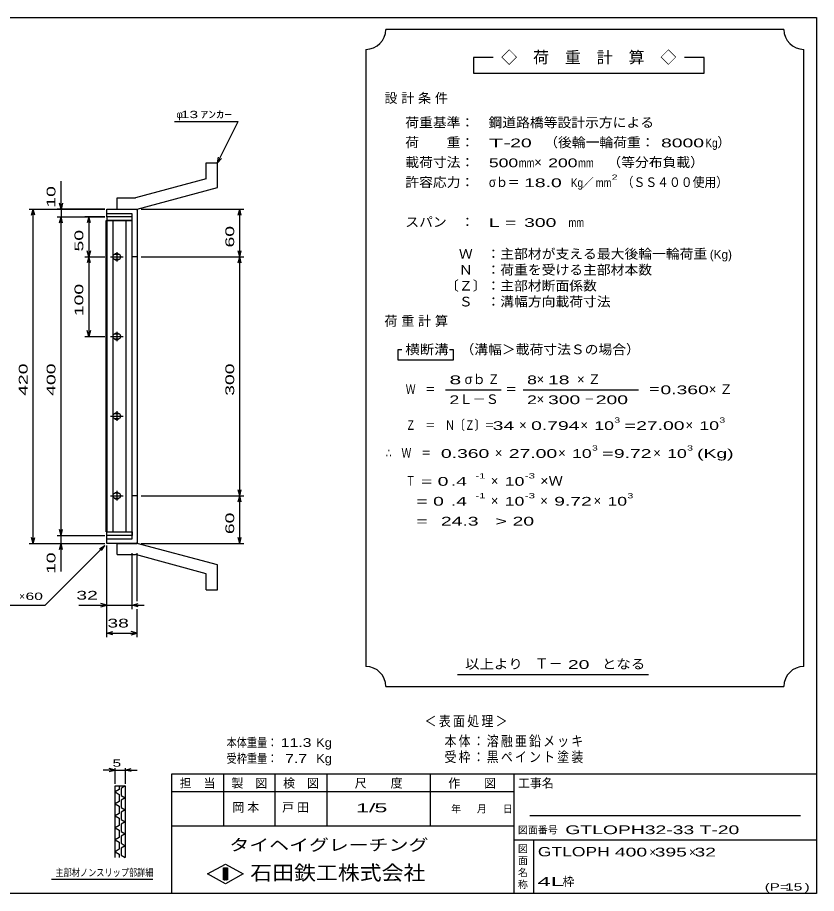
# Model space of a CAD drawing. Units: millimetres, scale not verified, with parts at other scales. Extents: x -910 to 866, y -641 to 527.
# Drawn here: x -138 to 866, y -573 to 527 of the extents above; entities that cross this region are included whole.
import ezdxf
from ezdxf.enums import TextEntityAlignment as Align

# ---------------------------------------------------------------- set-up
doc = ezdxf.new("R2010")
doc.units = ezdxf.units.MM
doc.header["$LTSCALE"] = 5
for name, color, linetype, lineweight in [('0_2', 150, 'Continuous', 25), ('16', 3, 'Continuous', 25), ('19', 6, 'Continuous', 25), ('22', 4, 'Continuous', 25), ('32', 4, 'Continuous', 25), ('54', 2, 'Continuous', 25), ('56', 2, 'Continuous', 25)]:
    doc.layers.add(name, color=color, linetype=linetype, lineweight=lineweight)
doc.styles.add('ベクトル', font='')
doc.styles.get('ベクトル').set_extended_font_data('ベクトル')

msp = doc.modelspace()

# ---------------------------------------------------------------- linework, layer by layer
at = {"layer": '0_2'}
for p, q in [((-864.5, 526.75), (865.5, 526.75)), ((865.5, 526.75), (865.5, -573.25)), ((865.5, -423.25), (55.5, -423.25)), ((55.5, -423.25), (55.5, -573.25)), ((120.5, -423.25), (120.5, -488.25)), ((185.5, -488.25), (185.5, -423.25)), ((250.5, -423.25), (250.5, -488.25)), ((380.5, -488.25), (380.5, -423.25)), ((485.5, -423.25), (485.5, -573.25)), ((485.5, -445.75), (55.5, -445.75)), ((845.5, -475.75), (505.5, -475.75)), ((55.5, -488.25), (485.5, -488.25)), ((485.5, -505.75), (865.5, -505.75)), ((510.5, -573.25), (510.5, -505.75)), ((100.5, -548.75), (123, -536.25)), ((123, -536.25), (145.5, -548.75)), ((123, -561.25), (100.5, -548.75)), ((120.5, -541.25), (125.5, -541.25)), ((120.5, -556.25), (120.5, -541.25)), ((120.5, -541.25), (121.5, -541.25)), ((121.5, -541.25), (121.5, -556.25)), ((122.5, -556.25), (122.5, -541.25)), ((122.5, -541.25), (123.5, -541.25)), ((145.5, -548.75), (123, -561.25)), ((123.5, -541.25), (123.5, -556.25)), ((124.5, -556.25), (124.5, -541.25)), ((124.5, -541.25), (125.5, -541.25)), ((125.5, -541.25), (125.5, -556.25)), ((125.5, -541.25), (125.5, -556.25)), ((125.5, -556.25), (120.5, -556.25)), ((121.5, -556.25), (122.5, -556.25)), ((123.5, -556.25), (124.5, -556.25)), ((865.5, -573.25), (-864.5, -573.25))]:
    msp.add_line(p, q, dxfattribs=at)
at = {"layer": '16'}
for p, q in [((6, 276.25), (-26, 276.25)), ((-26, 276.25), (-26, 271.75)), ((6, 271.75), (6, 276.25)), ((-26.7, -119.25), (-26.7, 271.75)), ((-26.7, 271.75), (-26, 271.75)), ((-26, 271.75), (6, 271.75)), ((-26, 271.75), (-26, -119.25)), ((6, 271.75), (-26, 271.75)), ((-18.5, 271.75), (-18.5, -119.25)), ((-1.5, -119.25), (-1.5, 271.75)), ((6, -119.25), (6, 271.75)), ((-13.5, 232.25), (-13.5, 220.25)), ((-21.5, 226.25), (-5.5, 226.25)), ((-11.5, 229.25), (-15.5, 229.25)), ((-15.5, 223.25), (-11.5, 223.25)), ((-13.5, 132.25), (-13.5, 120.25)), ((-21.5, 126.25), (-5.5, 126.25)), ((-11.5, 129.25), (-15.5, 129.25)), ((-15.5, 123.25), (-11.5, 123.25)), ((-21.5, 26.25), (-5.5, 26.25)), ((-11.5, 29.25), (-15.5, 29.25)), ((-15.5, 23.25), (-11.5, 23.25)), ((-13.5, 32.25), (-13.5, 20.25)), ((-21.5, -73.75), (-5.5, -73.75)), ((-11.5, -70.75), (-15.5, -70.75)), ((-15.5, -76.75), (-11.5, -76.75)), ((-13.5, -67.75), (-13.5, -79.75)), ((-26, -119.25), (-26.7, -119.25)), ((-26, -119.25), (6, -119.25)), ((-26, -123.75), (-26, -119.25)), ((-26, -119.25), (6, -119.25)), ((6, -119.25), (6, -123.75)), ((6, -123.75), (-26, -123.75))]:
    msp.add_line(p, q, dxfattribs=at)
for centre, radius, start, end in [((-15.5, 226.25), 3, 90, 270), ((-13.5, 226.25), 4, 46.6, 133.4), ((-13.5, 226.25), 4, 226.6, 313.4), ((-11.5, 226.25), 3, 270, 90), ((-15.5, 126.25), 3, 90, 270), ((-13.5, 126.25), 4, 46.6, 133.4), ((-13.5, 126.25), 4, 226.6, 313.4), ((-11.5, 126.25), 3, 270, 90), ((-15.5, 26.25), 3, 90, 270), ((-13.5, 26.25), 4, 46.6, 133.4), ((-13.5, 26.25), 4, 226.6, 313.4), ((-11.5, 26.25), 3, 270, 90), ((-15.5, -73.75), 3, 90, 270), ((-13.5, -73.75), 4, 46.6, 133.4), ((-13.5, -73.75), 4, 226.6, 313.4), ((-11.5, -73.75), 3, 270, 90)]:
    msp.add_arc(centre, radius, start, end, dxfattribs=at)
at = {"layer": '19'}
for p, q in [((99, 344.25), (113, 344.25)), ((99, 324.25), (99, 344.25)), ((113, 313.25), (113, 344.25)), ((99, 324.25), (10, 300.25)), ((12, 286.25), (113, 313.25)), ((-13, 300.25), (10, 300.25)), ((-13, 286.25), (-13, 300.25)), ((-26, 276.25), (-26, 286.25)), ((-26, 286.25), (11, 286.25)), ((-13, 286.25), (12, 286.25)), ((11, 286.25), (12, 285.25)), ((6, 280.25), (-26, 280.25)), ((6, -127.75), (6, 280.25)), ((12, 285.25), (12, -132.75)), ((12, 226.25), (6, 226.25)), ((12, -73.75), (6, -73.75)), ((-26, -133.75), (-26, -123.75)), ((-26, -127.75), (6, -127.75)), ((11, -133.75), (-26, -133.75)), ((-13, -133.75), (12, -133.75)), ((-13, -147.75), (-13, -133.75)), ((12, -132.75), (11, -133.75)), ((113, -160.75), (12, -133.75)), ((-13, -147.75), (10, -147.75)), ((99, -171.75), (10, -147.75)), ((113, -191.75), (113, -160.75)), ((99, -191.75), (99, -171.75)), ((99, -191.75), (113, -191.75))]:
    msp.add_line(p, q, dxfattribs=at)
at = {"layer": '22'}
for p, q in [((59, 396.25), (139, 396.25)), ((113, 344.25), (139, 396.25)), ((113, 344.25), (114.5, 351.55)), ((113, 344.25), (118, 349.75)), ((-83.5, 286.25), (-83.5, 321.25)), ((-123.5, 286.25), (-28.5, 286.25)), ((-120.5, 278.75), (-118.5, 286.25)), ((-116.5, 278.75), (-118.5, 286.25)), ((-118.5, -133.75), (-118.5, 286.25)), ((-28.5, 286.25), (-88.5, 286.25)), ((-83.5, 286.25), (-85.5, 293.75)), ((-81.5, 293.75), (-83.5, 286.25)), ((-83.5, 286.25), (-83.5, 276.25)), ((17, 286.25), (146, 286.25)), ((139, 278.75), (141, 286.25)), ((143, 278.75), (141, 286.25)), ((141, 226.25), (141, 286.25)), ((-88.5, 276.25), (-28.5, 276.25)), ((-85.5, 268.75), (-83.5, 276.25)), ((-81.5, 268.75), (-83.5, 276.25)), ((-83.5, -123.75), (-83.5, 276.25)), ((-28.5, 276.25), (-53.5, 276.25)), ((-48.5, 276.25), (-50.5, 268.75)), ((-46.5, 268.75), (-48.5, 276.25)), ((-48.5, 276.25), (-48.5, 226.25)), ((-48.5, 226.25), (-50.5, 233.75)), ((-46.5, 233.75), (-48.5, 226.25)), ((141, 226.25), (139, 233.75)), ((141, 226.25), (143, 233.75)), ((-53.5, 226.25), (-28.5, 226.25)), ((-48.5, 226.25), (-50.5, 218.75)), ((-46.5, 218.75), (-48.5, 226.25)), ((-48.5, 226.25), (-48.5, 126.25)), ((17, 226.25), (146, 226.25)), ((139, 218.75), (141, 226.25)), ((143, 218.75), (141, 226.25)), ((141, -73.75), (141, 226.25)), ((-48.5, 126.25), (-50.5, 133.75)), ((-46.5, 133.75), (-48.5, 126.25)), ((-53.5, 126.25), (-28.5, 126.25)), ((17, -73.75), (146, -73.75)), ((141, -73.75), (139, -66.25)), ((139, -81.25), (141, -73.75)), ((141, -73.75), (143, -66.25)), ((143, -81.25), (141, -73.75)), ((141, -133.75), (141, -73.75)), ((-83.5, -123.75), (-85.5, -116.25)), ((-83.5, -123.75), (-81.5, -116.25)), ((-118.5, -133.75), (-120.5, -126.25)), ((-118.5, -133.75), (-116.5, -126.25)), ((-88.5, -123.75), (-28.5, -123.75)), ((-83.5, -133.75), (-83.5, -123.75)), ((141, -133.75), (139, -126.25)), ((141, -133.75), (143, -126.25)), ((-123.5, -133.75), (-28.5, -133.75)), ((-103.5, -211.25), (-28.5, -136.25)), ((-88.5, -133.75), (-28.5, -133.75)), ((-85.5, -141.25), (-83.5, -133.75)), ((-81.5, -141.25), (-83.5, -133.75)), ((-83.5, -168.75), (-83.5, -133.75)), ((-35, -140.25), (-28.5, -136.25)), ((-32.5, -142.75), (-28.5, -136.25)), ((-26, -216.25), (-26, -136.25)), ((-26, -251.25), (-26, -136.25)), ((17, -133.75), (146, -133.75)), ((6, -216.25), (6, -145.75)), ((12, -206.25), (12, -145.75)), ((-203.5, -211.25), (-103.5, -211.25)), ((-61, -211.25), (-26, -211.25)), ((-26, -211.25), (-33.5, -209.25)), ((-33.5, -213.25), (-26, -211.25)), ((-26, -211.25), (6, -211.25)), ((6, -211.25), (13.5, -209.25)), ((13.5, -213.25), (6, -211.25)), ((6, -211.25), (21, -211.25)), ((12, -251.25), (12, -216.25)), ((-26, -246.25), (-18.5, -244.25)), ((-18.5, -248.25), (-26, -246.25)), ((-26, -246.25), (12, -246.25)), ((12, -246.25), (4.5, -244.25)), ((4.5, -248.25), (12, -246.25))]:
    msp.add_line(p, q, dxfattribs=at)
at = {"layer": '32'}
for p, q in [((-15.5, -418.25), (-23, -416.25)), ((-15.5, -435.75), (-15.5, -415.75)), ((-3, -415.75), (-3, -435.75)), ((-3, -418.25), (4.5, -416.25)), ((-15.5, -418.25), (-30.5, -418.25)), ((-23, -420.25), (-15.5, -418.25)), ((-15.5, -418.25), (-3, -418.25)), ((4.5, -420.25), (-3, -418.25)), ((-3, -418.25), (12, -418.25)), ((-15.5, -438.25), (-3, -438.25)), ((-15.5, -528.25), (-15.5, -438.25)), ((-10.5, -438.25), (-10.5, -442.75)), ((-3, -438.25), (-8, -441.25)), ((-3, -438.25), (-3, -528.25)), ((-10.5, -442.75), (-15.5, -445.75)), ((-15.5, -445.75), (-10.5, -448.75)), ((-10.5, -448.75), (-10.5, -457.75)), ((-8, -441.25), (-8, -450.25)), ((-8, -450.25), (-3, -453.25)), ((-10.5, -457.75), (-15.5, -460.75)), ((-15.5, -460.75), (-10.5, -463.75)), ((-3, -453.25), (-8, -456.25)), ((-8, -456.25), (-8, -465.25)), ((-10.5, -472.75), (-15.5, -475.75)), ((-10.5, -463.75), (-10.5, -472.75)), ((-8, -465.25), (-3, -468.25)), ((-3, -468.25), (-8, -471.25)), ((-8, -471.25), (-8, -480.25)), ((-15.5, -475.75), (-10.5, -478.75)), ((-10.5, -478.75), (-10.5, -487.75)), ((-8, -480.25), (-3, -483.25)), ((-3, -483.25), (-8, -486.25)), ((-10.5, -487.75), (-15.5, -490.75)), ((-15.5, -490.75), (-10.5, -493.75)), ((-10.5, -493.75), (-10.5, -502.75)), ((-8, -486.25), (-8, -495.25)), ((-10.5, -502.75), (-15.5, -505.75)), ((-15.5, -505.75), (-10.5, -508.75)), ((-8, -495.25), (-3, -498.25)), ((-3, -498.25), (-8, -501.25)), ((-8, -501.25), (-8, -510.25)), ((-10.5, -508.75), (-10.5, -517.75)), ((-8, -510.25), (-3, -513.25)), ((-3, -513.25), (-8, -516.25)), ((-8, -516.25), (-8, -525.25)), ((-10.5, -517.75), (-15.5, -520.75)), ((-15.5, -520.75), (-10.5, -523.75)), ((-10.5, -523.75), (-10.5, -528.25)), ((-8, -525.25), (-3, -528.25)), ((32, -555.75), (-95.5, -555.75))]:
    msp.add_line(p, q, dxfattribs=at)
at = {"layer": '56', "color": 4}
for p, q in [((824.5, 511.75), (324.5, 511.75)), ((299.5, 486.75), (299.5, -288.25)), ((849.5, -288.25), (849.5, 486.75)), ((459.5, 476.75), (434.5, 476.75)), ((434.5, 476.75), (434.5, 456.75)), ((724.5, 476.75), (699.5, 476.75)), ((724.5, 456.75), (724.5, 476.75)), ((434.5, 456.75), (724.5, 456.75)), ((344.5, 109.25), (339.5, 109.25)), ((339.5, 109.25), (339.5, 96.75)), ((409.5, 109.25), (404.5, 109.25)), ((409.5, 96.75), (409.5, 109.25)), ((339.5, 96.75), (409.5, 96.75)), ((399.5, 59.25), (469.5, 59.25)), ((497, 59.25), (642, 59.25)), ((414.5, -298.25), (654.5, -298.25)), ((324.5, -313.25), (824.5, -313.25))]:
    msp.add_line(p, q, dxfattribs=at)
for centre, start, end in [((299.5, 511.75), 270, 0), ((849.5, 511.75), 180, 270), ((299.5, -313.25), 0, 90), ((849.5, -313.25), 90, 180)]:
    msp.add_arc(centre, 25, start, end, dxfattribs=at)

# ---------------------------------------------------------------- texts
at = {"layer": '0_2', "style": 'ベクトル'}
for s, height, p in [('担\u3000当', 11, (65.5, -434.75)), ('製\u3000図', 11, (130.5, -434.75)), ('検\u3000図', 11, (195.5, -434.75)), ('尺\u3000\u3000度', 11, (285.5, -434.75)), ('作\u3000\u3000図', 11, (403, -434.75)), ('工事名', 11, (490.5, -434.75)), ('年', 9.16, (406.5, -467)), ('月', 9.16, (439, -467)), ('日', 9.16, (471.5, -467)), ('図面番号', 9.164, (490.5, -493.5)), ('図', 9.16, (490.5, -517)), ('面', 9.16, (490.5, -532)), ('名', 9.16, (490.5, -547)), ('称', 9.16, (490.5, -562))]:
    msp.add_text(s, height=height, dxfattribs=at).set_placement(p, align=Align.MIDDLE_LEFT)
at = {"layer": '0_2', "color": 222, "style": 'ベクトル'}
for s, height, width, p in [('タイヘイグレーチング', 14.66, 1.25, (128, -512.25)), ('石田鉄工株式会社', 18.33, 1.1, (154.25, -547.25))]:
    msp.add_text(s, height=height, dxfattribs=dict(at, width=width)).set_placement(p, align=Align.MIDDLE_LEFT)
at = {"layer": '22', "color": 2, "style": 'ベクトル'}
for s, height, p in [('φ', 9.16, (61.5, 405)), ('×', 9.16, (-136, -200)), ('×', 11, (655.5, -521.25)), ('×', 11, (705.5, -521.25)), ('枠', 11, (546.5, -558.25))]:
    msp.add_text(s, height=height, dxfattribs=at).set_placement(p, align=Align.MIDDLE_LEFT)
for s, height, width, p in [(' 13 ', 9.164, 1.6, (61.5, 405)), ('ｱﾝｶｰ', 9.164, 1.6, (91.5, 405)), (' 60 ', 9.164, 1.6, (-133.5, -200)), (' 32 ', 11, 1.65, (-71, -198.75)), (' 38 ', 11, 1.65, (-32, -233.75)), ('本体重量：', 11, 0.85, (124.5, -383.75)), (' 11.3', 11, 1.35, (187, -383.75)), ('Kg', 11, 1.1, (237, -383.75)), ('受枠重量：', 11, 0.85, (124.5, -403.75)), ('  7.7', 11, 1.35, (187, -403.75)), ('Kg', 11, 1.1, (237, -403.75)), ('GTLOPH', 11.73, 1.4, (515.5, -520.75)), (' 400 ', 11, 1.65, (605.5, -521.25)), (' 395 ', 11, 1.65, (655.5, -521.25)), (' 32 ', 11, 1.65, (705.5, -521.25)), ('4L', 11, 2.05, (515, -558.25)), ('(P=', 9.164, 1.55, (800.5, -565)), (' 15 ', 9.164, 1.6, (820.5, -565)), (')', 9.16, 1.6, (850.5, -565))]:
    msp.add_text(s, height=height, dxfattribs=dict(at, width=width)).set_placement(p, align=Align.MIDDLE_LEFT)
at = {"layer": '22', "color": 2, "style": 'ベクトル', "width": 1.65}
for s, p in [(' 10 ', (-96, 281.25)), (' 60 ', (128.5, 231.25)), (' 50 ', (-61, 226.25)), (' 100 ', (-61, 145)), (' 420 ', (-131, 45)), (' 400 ', (-96, 45)), (' 300 ', (128.5, 45)), (' 60 ', (128.5, -128.75)), (' 10 ', (-96, -178.75))]:
    msp.add_text(s, height=11, rotation=90, dxfattribs=at).set_placement(p, align=Align.MIDDLE_LEFT)
at = {"layer": '22', "color": 2, "char_height": 11, "attachment_point": 4, "style": 'ベクトル'}
for s, insert in [('\\T1.25;岡本\u3000', (131.75, -465.75)), ('\\T1.25;戸田\u3000', (194.25, -465.75)), ('\\T1.25;戸田\u3000', (194.25, -465.75))]:
    msp.add_mtext(s, dxfattribs=dict(at, insert=insert))
at = {"layer": '32', "color": 2, "style": 'ベクトル'}
for s, width, p in [(' 5 ', 1.6, (-24.25, -409.5)), ('主部材ノンスリップ部詳細', 0.8, (-90.5, -547))]:
    msp.add_text(s, height=9.164, dxfattribs=dict(at, width=width)).set_placement(p, align=Align.MIDDLE_LEFT)
at = {"layer": '54', "style": 'ベクトル'}
for s, width, p in [('1/', 2, (287, -465.75)), (' 5 ', 2, (302, -465.75)), ('GTLOPH32-33 T-20           ', 1.65, (550, -493.25))]:
    msp.add_text(s, height=11, dxfattribs=dict(at, width=width)).set_placement(p, align=Align.MIDDLE_LEFT)
at = {"layer": '54', "attachment_point": 4, "style": 'ベクトル'}
for s, insert, char_height in [('\\T1.2;\\W0.85;＜表面処理＞', (373.25, -357.5), 12.83), ('\\T1.19;\\W0.85;本体：溶融亜鉛メッキ', (398.25, -382.5), 12.83), ('\\T1.19;\\W0.85;受枠：黒ペイント塗装', (398.25, -402.5), 12.83), ('\\T1.25;岡本\u3000', (131.75, -465.75), 11)]:
    msp.add_mtext(s, dxfattribs=dict(at, insert=insert, char_height=char_height))
at = {"layer": '56', "style": 'ベクトル'}
for s, height, p in [('◇\u3000荷\u3000重\u3000計\u3000算\u3000◇', 14.66, (469.5, 476.75)), ('）', 12.1, (741, 370)), ('×', 12.1, (511, 345)), ('／', 11, (570.75, 319.25)), ('(Kg)', 11, (731.5, 229.25)), ('σｂ', 12.1, (423.5, 72.5)), ('×', 12.1, (514, 72.5)), ('Ｌ－Ｓ', 12.1, (417, 47.5)), ('×', 12.1, (514, 47.5)), ('×', 12.1, (492, 15)), ('×', 12.1, (569, 15)), ('×', 12.1, (701, 15)), ('×', 12.1, (461.5, -20)), ('×', 12.1, (541, -20)), ('×', 12.1, (660.5, -20)), ('×', 12.1, (456.5, -55)), ('×', 12.1, (456.5, -80)), ('×', 12.1, (518.5, -80)), ('×', 12.1, (585.5, -80)), ('Ｔ－', 12.83, (511.5, -284.5))]:
    msp.add_text(s, height=height, dxfattribs=at).set_placement(p, align=Align.MIDDLE_LEFT)
for s, height, width, p in [('荷重基準：\u3000', 12.1, 1.05, (349, 395)), ('鋼道路橋等設計示方による', 12.1, 1.05, (453.5, 395)), ('荷\u3000\u3000重：\u3000', 12.1, 1.05, (349, 370)), ('T-', 11, 2, (454, 369.25)), (' 20 ', 11, 1.65, (474, 369.25)), ('（後輪一輪荷重：', 12.1, 1.05, (523.5, 370)), (' 8000', 11, 1.65, (663.5, 369.25)), ('Kg', 11, 0.85, (726, 369.25)), ('載荷寸法：\u3000', 12.1, 1.05, (349, 345)), ('\u3000（等分布負載）', 12.1, 1.05, (585.5, 345)), ('500', 11, 1.5, (454, 344.25)), ('mm', 11, 0.8, (491.5, 344.25)), ('200', 11, 1.5, (528.5, 344.25)), ('mm', 11, 0.8, (566, 344.25)), ('許容応力：\u3000', 12.1, 1.05, (349, 320)), ('σｂ＝', 12.1, 0.9, (454, 320)), (' 18.0', 11, 1.65, (491.5, 319.25)), ('Kg', 11, 0.85, (557, 319.25)), ('mm', 11, 0.8, (588.25, 319.25)), ('2', 6.6, 1.5, (608.25, 326.25)), ('（ＳＳ４００使用）', 12.1, 0.9, (620.75, 320)), ('スパン\u3000：\u3000', 12.1, 1.05, (349, 270)), ('L =', 11, 1.65, (454, 269.25)), (' 300 ', 11, 1.65, (491.5, 269.25)), ('mm', 11, 0.8, (554, 269.25)), ('\u3000Ｗ\u3000：主部材が支える最大後輪一輪荷重', 12.1, 1.05, (399, 230)), ('\u3000Ｎ\u3000：荷重を受ける主部材本数', 12.1, 1.05, (399, 210)), ('〔Ｚ〕：主部材断面係数', 12.1, 1.05, (399, 190)), ('\u3000Ｓ\u3000：溝幅方向載荷寸法', 12.1, 1.05, (399, 170)), ('横断溝', 12.1, 1.1, (349, 110)), ('\u3000（溝幅＞載荷寸法Ｓの場合）', 12.1, 1.05, (401, 110)), ('8', 11, 1.8, (404.5, 71.75)), ('Ｚ', 12.1, 0.9, (452.5, 72.5)), ('8', 11, 1.5, (502, 71.75)), (' 18 ', 11, 1.65, (521.5, 71.75)), ('Ｗ\u3000＝', 12.1, 0.75, (349.5, 60)), ('＝', 12.1, 0.9, (474.5, 60)), ('＝', 12.1, 0.9, (654.5, 60)), ('0.360', 11, 1.65, (669.5, 59.25)), ('2', 11, 1.5, (404.5, 46.75)), ('2', 11, 1.5, (502, 46.75)), (' 300 ', 11, 1.65, (521.5, 46.75)), ('－', 12.1, 0.75, (574, 47.5)), (' 200 ', 11, 1.65, (581.5, 46.75)), ('Ｚ\u3000＝\u3000Ｎ〔Ｚ〕＝', 12.1, 0.75, (349.5, 15)), ('3', 6.6, 1.5, (611.5, 21.25)), ('3', 6.6, 1.5, (743.5, 21.25)), (' 34 ', 11, 1.65, (452, 14.25)), ('0.794', 11, 1.65, (507, 14.25)), ('10', 11, 1.5, (586.5, 14.25)), ('=', 11, 1.7, (624, 14.25)), ('27.00', 11, 1.65, (639, 14.25)), ('10', 11, 1.5, (718.5, 14.25)), ('3', 6.6, 1.5, (583.5, -13.75)), ('3', 6.6, 1.5, (703, -13.75)), ('∴\u3000Ｗ\u3000＝', 12.1, 0.75, (324.5, -20)), (' 0.360', 11, 1.65, (387, -20.75)), ('27.00', 11, 1.65, (479, -20.75)), ('10', 11, 1.5, (558.5, -20.75)), ('=', 11, 1.7, (596, -20.75)), ('9.72', 11, 1.65, (611, -20.75)), ('10', 11, 1.5, (678, -20.75)), ('(Kg)', 11, 1.65, (715.5, -20.75)), ('Ｔ', 12.1, 0.75, (349.5, -55)), (' = 0', 11, 1.65, (362, -55.75)), (' .4 ', 11, 1.65, (399.5, -55.75)), ('-1', 6.598, 1.65, (437, -48.75)), ('10', 11, 1.5, (474, -55.75)), ('-3', 6.598, 1.65, (499, -48.75)), ('×Ｗ', 12.1, 1.1, (518.5, -55)), ('  = 0', 11, 1.65, (349.5, -80.75)), (' .4 ', 11, 1.65, (399.5, -80.75)), ('-1', 6.598, 1.65, (437, -73.75)), ('10', 11, 1.5, (474, -80.75)), ('-3', 6.598, 1.65, (499, -73.75)), ('9.72', 11, 1.65, (536, -80.75)), ('10', 11, 1.5, (603, -80.75)), ('3', 6.6, 1.5, (628, -73.75)), ('  =', 11, 1.65, (349.5, -105.75)), (' 24.3', 11, 1.65, (387, -105.75)), ('>', 11, 1.7, (462, -105.75)), (' 20 ', 11, 1.65, (477, -105.75)), ('以上より\u3000', 12.1, 1.1, (424, -285)), (' 20 ', 11, 1.65, (546.5, -285.75)), ('となる', 12.1, 1.1, (596, -285))]:
    msp.add_text(s, height=height, dxfattribs=dict(at, width=width)).set_placement(p, align=Align.MIDDLE_LEFT)
at = {"layer": '56', "char_height": 12.1, "attachment_point": 4, "style": 'ベクトル'}
for s, insert in [('\\T1.28;設計条件', (322.75, 425)), ('\\T1.28;荷重計算', (322.75, 145)), ('\\T1.42;×Ｚ', (564.75, 72.5)), ('\\T1.42;×Ｚ', (730.25, 60))]:
    msp.add_mtext(s, dxfattribs=dict(at, insert=insert))

doc.saveas('drawing.dxf')
